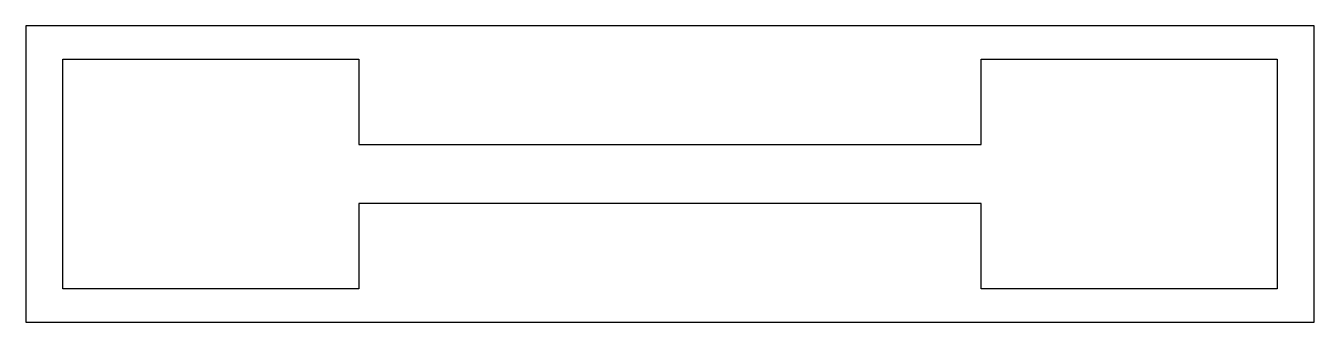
# Model space of a CAD drawing. Header units: millimetres. Extents: x 0 to 174, y 0 to 40.
import ezdxf

# ---------------------------------------------------------------- set-up
doc = ezdxf.new("R2010")
doc.units = ezdxf.units.MM
doc.layers.add('CUTOUTS', color=1, linetype='CONTINUOUS')
doc.layers.add('PERIMETER', color=5, linetype='CONTINUOUS')

msp = doc.modelspace()

# ---------------------------------------------------------------- linework, layer by layer
at = {"layer": 'CUTOUTS'}
msp.add_lwpolyline([(129, 24), (129, 35.5), (169, 35.5), (169, 4.5), (129, 4.5), (129, 16), (45, 16), (45, 4.5), (5, 4.5), (5, 35.5), (45, 35.5), (45, 24)], close=True, dxfattribs=at)
at = {"layer": 'PERIMETER'}
msp.add_lwpolyline([(174, 40), (0, 40), (0, 0), (174, 0)], close=True, dxfattribs=at)

doc.saveas('drawing.dxf')
